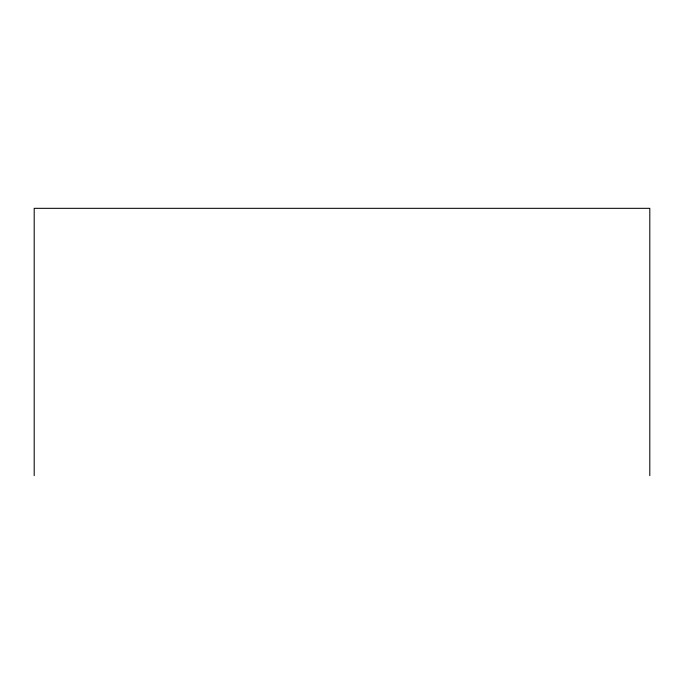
<?xml version="1.0" encoding="UTF-8"?>
<svg xmlns="http://www.w3.org/2000/svg" width="684" height="684" viewBox="0 0 684 684"><rect width="100%" height="100%" fill="white"/><g stroke="black" fill="none" stroke-linecap="round" stroke-linejoin="round"><path stroke-width="1.03" d="M649.8 475.671L649.8 208.329L34.2 208.329L34.2 475.671"/></g></svg>
